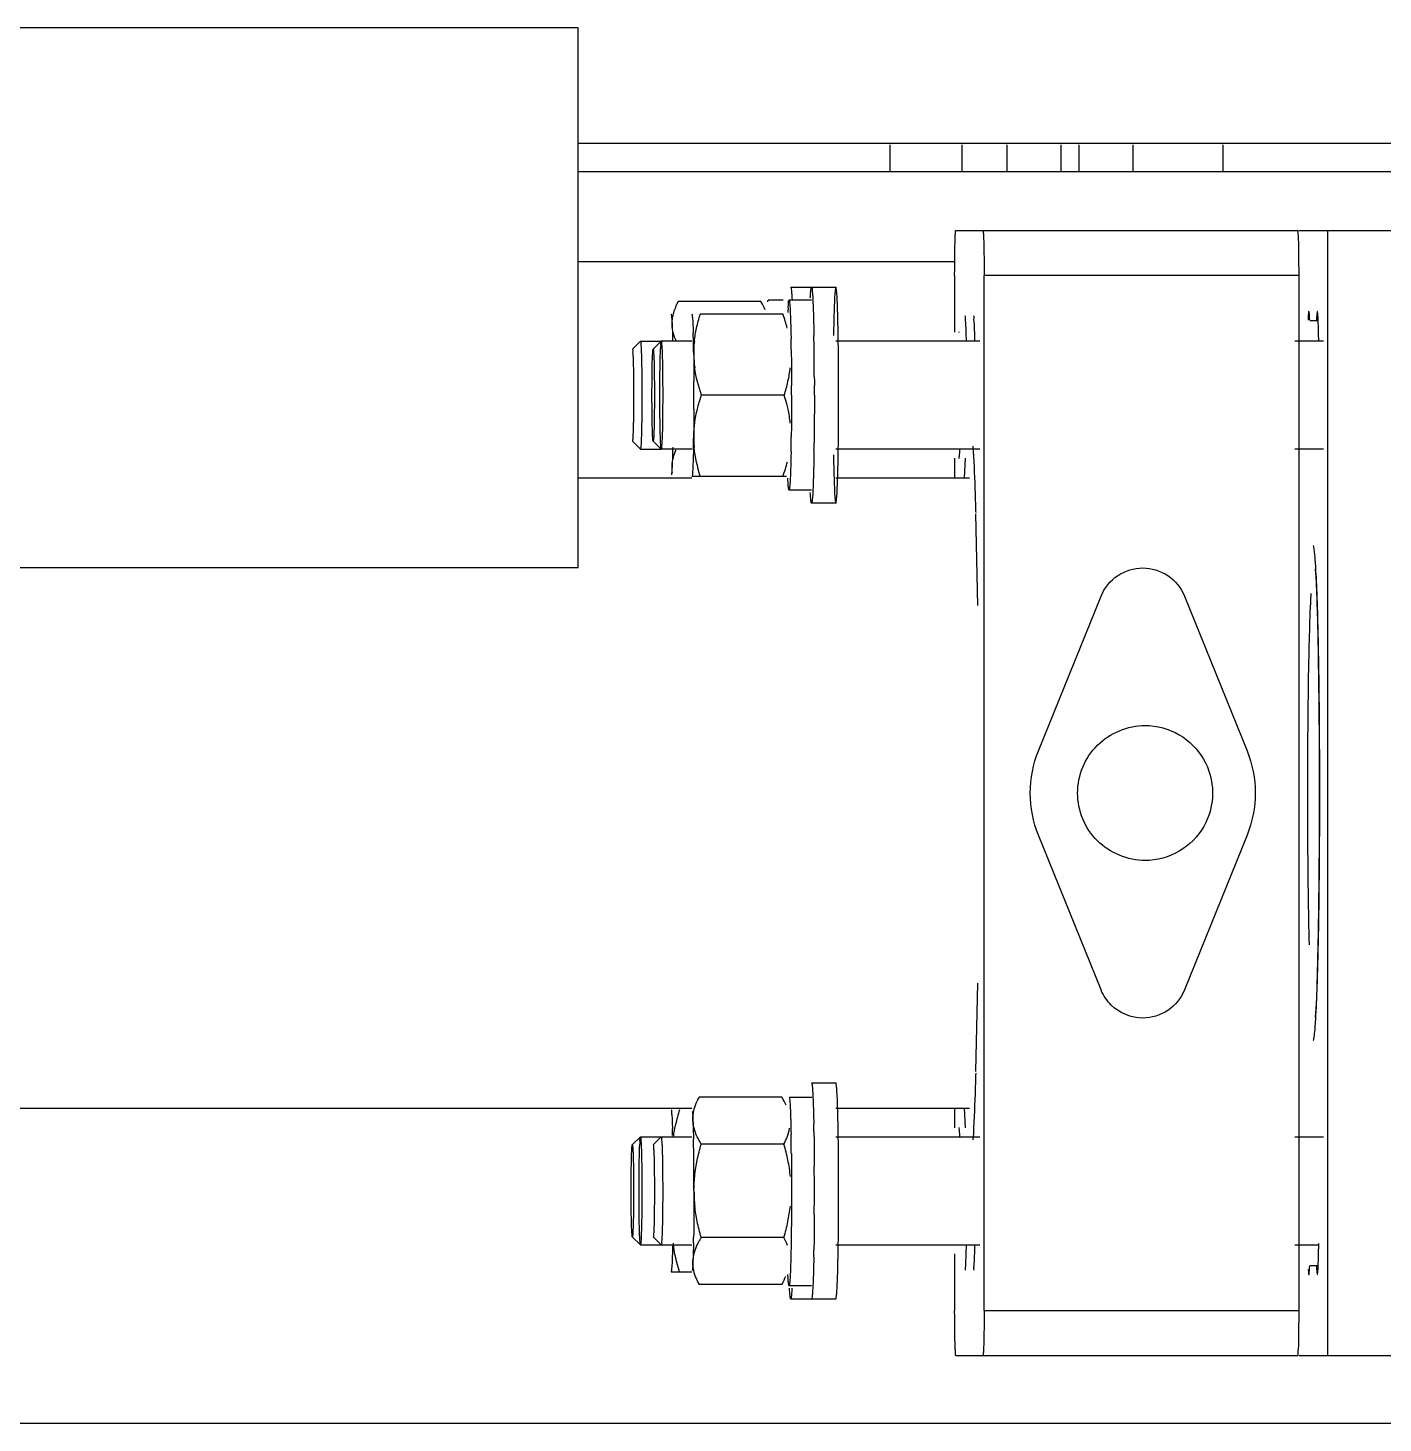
# Model space of a CAD drawing. Header units: millimetres. Extents: x 32496 to 166256, y 3504 to 23939.
# Drawn here: x 46571.9 to 46722.5, y 21551.9 to 21706.9 of the extents above; entities that cross this region are included whole.
import ezdxf

# ---------------------------------------------------------------- set-up
doc = ezdxf.new("R2010")
doc.units = ezdxf.units.MM
doc.layers.add('变压器模型_1__0', color=7, linetype='Continuous')

msp = doc.modelspace()

# ---------------------------------------------------------------- linework, layer by layer
at = {"layer": '变压器模型_1__0', "color": 6, "linetype": 'Continuous'}
for p, q in [((46633.039, 21706.888), (46536.886, 21706.888)), ((46633.039, 21646.888), (46633.039, 21706.888)), ((47012.64, 21694.05), (46633.039, 21694.05)), ((46667.64, 21693.888), (46667.64, 21690.888)), ((46675.64, 21693.888), (46675.64, 21690.888)), ((46680.64, 21693.888), (46680.64, 21690.888)), ((46686.64, 21693.888), (46686.64, 21690.888)), ((46688.64, 21693.888), (46688.64, 21690.888)), ((46694.64, 21693.888), (46694.64, 21690.888)), ((46704.64, 21693.888), (46704.64, 21690.888)), ((47012.64, 21690.888), (46633.039, 21690.888)), ((46674.984, 21684.388), (46712.982, 21684.388)), ((46713.113, 21684.388), (46726.307, 21684.388)), ((46716.31, 21559.388), (46716.31, 21684.388)), ((46674.853, 21680.888), (46633.039, 21680.888)), ((46674.853, 21679.388), (46674.853, 21673.082)), ((46678.125, 21564.388), (46678.125, 21679.388)), ((46713.113, 21564.388), (46713.113, 21679.388)), ((46656.639, 21678.082), (46661.651, 21678.082)), ((46644.147, 21676.475), (46643.987, 21676.209)), ((46653.336, 21676.475), (46644.147, 21676.475)), ((46653.496, 21676.209), (46653.336, 21676.475)), ((46655.786, 21676.632), (46654.139, 21676.632)), ((46658.952, 21676.632), (46656.453, 21676.632)), ((46655.786, 21675.082), (46646.596, 21675.082)), ((46714.296, 21674.388), (46715.145, 21674.388)), ((46639.045, 21671.182), (46639.944, 21672.082)), ((46639.944, 21672.082), (46642.254, 21672.082)), ((46641.355, 21671.181), (46642.254, 21672.08)), ((46642.254, 21672.08), (46642.258, 21672.082)), ((46645.657, 21672.082), (46642.258, 21672.082)), ((46677.646, 21672.082), (46661.651, 21672.082)), ((46715.831, 21672.082), (46712.634, 21672.082)), ((46655.922, 21666.082), (46646.732, 21666.082)), ((46639.045, 21660.982), (46639.944, 21660.082)), ((46639.944, 21660.082), (46642.254, 21660.082)), ((46641.355, 21660.984), (46642.254, 21660.084)), ((46642.258, 21660.082), (46642.254, 21660.084)), ((46645.657, 21660.082), (46642.258, 21660.082)), ((46677.646, 21660.082), (46661.651, 21660.082)), ((46715.831, 21660.082), (46712.634, 21660.082)), ((46674.853, 21659.082), (46674.853, 21656.888)), ((46676.01, 21659.082), (46675.91, 21656.888)), ((46633.039, 21656.888), (46645.657, 21656.888)), ((46645.657, 21657.082), (46656.181, 21657.082)), ((46661.651, 21656.888), (46676.489, 21656.888)), ((46658.952, 21655.532), (46656.453, 21655.532)), ((46661.651, 21654.082), (46658.952, 21654.082)), ((46677.444, 21642.706), (46677.223, 21652.888)), ((46633.039, 21646.888), (46537.765, 21646.888)), ((46684.166, 21626.576), (46691.116, 21643.763)), ((46700.383, 21643.763), (46707.334, 21626.576)), ((46691.116, 21600.013), (46684.166, 21617.201)), ((46707.334, 21617.201), (46700.383, 21600.013)), ((46677.223, 21590.938), (46677.439, 21600.775)), ((46658.952, 21589.694), (46661.651, 21589.694)), ((46519.7, 21586.888), (46645.646, 21586.888)), ((46646.46, 21588.086), (46646.3, 21587.821)), ((46655.65, 21588.086), (46646.46, 21588.086)), ((46655.81, 21587.821), (46655.65, 21588.086)), ((46656.501, 21588.084), (46659, 21588.084)), ((46661.651, 21586.888), (46676.489, 21586.888)), ((46674.853, 21586.888), (46674.853, 21584.694)), ((46675.911, 21586.888), (46676.01, 21584.694)), ((46659.215, 21584.296), (46659.222, 21583.82)), ((46639.041, 21582.792), (46639.94, 21583.692)), ((46639.94, 21583.692), (46639.944, 21583.694)), ((46639.944, 21583.694), (46645.646, 21583.694)), ((46641.358, 21582.794), (46642.258, 21583.694)), ((46655.885, 21582.89), (46646.696, 21582.89)), ((46661.651, 21583.694), (46677.646, 21583.694)), ((46712.634, 21583.694), (46715.831, 21583.694)), ((46639.041, 21572.596), (46639.94, 21571.696)), ((46639.944, 21571.694), (46639.94, 21571.696)), ((46639.944, 21571.694), (46645.646, 21571.694)), ((46641.358, 21572.594), (46642.258, 21571.694)), ((46655.885, 21572.498), (46646.696, 21572.498)), ((46659.222, 21571.572), (46659.215, 21571.097)), ((46661.651, 21571.694), (46677.646, 21571.694)), ((46712.634, 21571.694), (46715.299, 21571.694)), ((46674.853, 21570.694), (46674.853, 21564.388)), ((46643.343, 21568.694), (46645.646, 21568.694)), ((46714.296, 21569.388), (46715.145, 21569.388)), ((46646.3, 21567.567), (46646.46, 21567.302)), ((46655.65, 21567.302), (46646.46, 21567.302)), ((46655.65, 21567.302), (46655.81, 21567.567)), ((46658.952, 21567.144), (46656.453, 21567.144)), ((46656.639, 21565.694), (46661.651, 21565.694)), ((46674.984, 21559.388), (46712.982, 21559.388)), ((46713.113, 21559.388), (46726.307, 21559.388)), ((46263.64, 21551.888), (46786.057, 21551.888))]:
    msp.add_line(p, q, dxfattribs=at)
at = {"layer": '变压器模型_1__0', "color": 9, "linetype": 'Continuous'}
for p, q in [((46713.113, 21679.388), (46678.125, 21679.388)), ((46678.125, 21564.388), (46713.113, 21564.388))]:
    msp.add_line(p, q, dxfattribs=at)
at = {"layer": '变压器模型_1__0', "color": 6, "linetype": 'Continuous'}
for centre, radius, start, end in [((46649.483, 21673.491), 6.108, 156.92494, 160.00117), ((46690.497, 21673.716), 34.215, 176.53384, 177.38746), ((46627.101, 21671.855), 49.049, 1.61482, 2.49824), ((46534.409, 21669.53), 111.452, 1.39436, 1.77193), ((46484.735, 21668.314), 161.141, 1.04233, 1.39685), ((46418.641, 21667.769), 238.078, 0.8098, 1.09867), ((46381.502, 21667.894), 277.754, 0.88148, 0.99533), ((46351.553, 21667.435), 307.706, 0.73706, 0.88109), ((46353.455, 21667.423), 308.504, 0.73172, 0.88128), ((46574.805, 21670.322), 101.368, 1.04097, 1.64782), ((46661.024, 21670.448), 18.862, 176.37641, 177.47552), ((46442.058, 21667.51), 203.826, 0.8636, 1.05002), ((46657.562, 21670.758), 11.702, 177.91536, 180.85764), ((46657.911, 21670.776), 12.052, 180.92164, 187.92607), ((46658.044, 21670.738), 12.185, 173.66431, 177.90543), ((46315.767, 21666.974), 343.496, 0.61454, 0.73721), ((46248.223, 21666.287), 411.043, 0.23568, 0.60924), ((46308.567, 21666.082), 337.326, 359.73449, 0.26551), ((46637.995, 21660.362), 18.817, 14.6589, 17.69722), ((46264.372, 21666.08), 392.357, 0.0003, 0.15616), ((46211.223, 21666.081), 448.044, 0.00022, 0.13838), ((46640.566, 21661.044), 16.158, 12.50297, 14.62625), ((46441.949, 21664.656), 203.935, 358.95131, 359.13636), ((46657.558, 21661.407), 11.698, 179.14208, 182.03168), ((46408.021, 21664.581), 248.7, 358.90639, 359.27624), ((46482.314, 21663.9), 163.563, 358.63248, 358.95739), ((46657.984, 21661.423), 12.125, 182.03601, 185.52085), ((46350.756, 21664.741), 308.504, 359.11872, 359.26828), ((46350.857, 21664.779), 311.102, 359.11948, 359.29149), ((46638.509, 21642.489), 76.592, 2.7861, 3.68646), ((46643.577, 21642.343), 71.508, 3.03814, 3.58168), ((46636.8, 21601.378), 78.303, 356.38031, 357.19466), ((46643.016, 21601.465), 72.071, 356.4383, 356.96267), ((46222.71, 21603.873), 454.706, 358.21957, 358.34757), ((46631.715, 21586.872), 30.116, 3.01159, 3.75041), ((46659.838, 21581.608), 16.363, 164.82289, 167.51777), ((46662.531, 21580.876), 19.153, 162.31757, 164.81798), ((46532.096, 21581.142), 111.452, 1.39436, 1.77193), ((46397.102, 21579.008), 259.62, 0.62397, 1.09813), ((46416.822, 21580.138), 242.428, 0.98278, 1.18459), ((46405.047, 21579.863), 256.904, 0.88163, 1.16369), ((46658.71, 21582.059), 18.862, 176.37641, 177.47552), ((46475.576, 21579.745), 170.302, 1.04571, 1.25635), ((46409.552, 21578.595), 236.336, 0.52775, 1.03243), ((46322.149, 21577.739), 323.743, 359.99211, 0.53682), ((46212.547, 21577.694), 446.719, 359.66388, 0.34829), ((46215.246, 21577.694), 446.719, 359.65171, 0.33612), ((46661.878, 21577.706), 15.985, 180.04211, 186.12969), ((46475.576, 21575.643), 170.302, 358.74365, 358.95429), ((46654.309, 21567.751), 8.972, 148.05606, 150.71757), ((46407.018, 21575.49), 254.933, 358.81938, 359.11842), ((46574.679, 21573.457), 101.494, 358.35317, 358.96217), ((46414.861, 21575.286), 244.389, 358.83261, 359.01793)]:
    msp.add_arc(centre, radius, start, end, dxfattribs=at)
for points, knots in [([(46674.853, 21679.388), (46674.853, 21680.025), (46674.861, 21681.2), (46674.875, 21682.599), (46674.914, 21683.481), (46674.914, 21683.973), (46674.972, 21684.188), (46674.95, 21684.388), (46674.984, 21684.388)], [0, 0, 0, 0, 0.3817767, 0.7064512, 0.8306566, 0.922865, 0.9799221, 1, 1, 1, 1]), ([(46677.994, 21684.388), (46678.028, 21684.388), (46678.006, 21684.188), (46678.064, 21683.973), (46678.064, 21683.481), (46678.103, 21682.599), (46678.117, 21681.2), (46678.125, 21680.025), (46678.125, 21679.388)], [0, 0, 0, 0, 0.0200772, 0.077133, 0.1693405, 0.2935448, 0.6182212, 1, 1, 1, 1]), ([(46713.014, 21684.231), (46713.01, 21684.27), (46712.999, 21684.308), (46712.996, 21684.388), (46712.982, 21684.388)], [0, 0, 0, 0, 0.7340394, 1, 1, 1, 1]), ([(46713.113, 21679.388), (46713.113, 21680.411), (46713.087, 21682.024), (46713.075, 21683.642), (46713.014, 21684.231)], [0, 0, 0, 0, 0.6332054, 1, 1, 1, 1]), ([(46656.639, 21678.082), (46656.671, 21678.082), (46656.679, 21677.904), (46656.728, 21677.695), (46656.753, 21677.232), (46656.775, 21676.898), (46656.785, 21676.698)], [0, 0, 0, 0, 0.0692149, 0.2598538, 0.5711663, 1, 1, 1, 1]), ([(46658.816, 21676.894), (46658.821, 21676.984), (46658.838, 21677.277), (46658.858, 21677.569), (46658.881, 21677.771)], [0, 0, 0, 0, 0.3076981, 1, 1, 1, 1]), ([(46658.881, 21677.771), (46658.886, 21677.816), (46658.91, 21677.901), (46658.891, 21678.08), (46658.952, 21678.081)], [0, 0, 0, 0, 0.4282969, 1, 1, 1, 1]), ([(46658.952, 21678.081), (46659.009, 21678.081), (46658.991, 21677.742), (46659.085, 21677.368), (46659.1, 21676.511), (46659.133, 21675.901), (46659.146, 21675.539)], [0, 0, 0, 0, 0.0671247, 0.259821, 0.5738402, 1, 1, 1, 1]), ([(46661.651, 21678.081), (46661.594, 21678.081), (46661.612, 21677.742), (46661.518, 21677.368), (46661.504, 21676.511), (46661.47, 21675.901), (46661.458, 21675.539)], [0, 0, 0, 0, 0.0671247, 0.259821, 0.5738402, 1, 1, 1, 1]), ([(46661.722, 21677.771), (46661.717, 21677.816), (46661.694, 21677.901), (46661.712, 21678.08), (46661.651, 21678.081)], [0, 0, 0, 0, 0.4282969, 1, 1, 1, 1]), ([(46661.847, 21675.484), (46661.838, 21675.739), (46661.808, 21676.501), (46661.779, 21677.265), (46661.722, 21677.771)], [0, 0, 0, 0, 0.3338855, 1, 1, 1, 1]), ([(46654.088, 21676.446), (46654.092, 21676.474), (46654.099, 21676.522), (46654.109, 21676.569), (46654.115, 21676.588)], [0, 0, 0, 0, 0.5822749, 1, 1, 1, 1]), ([(46654.115, 21676.588), (46654.118, 21676.6), (46654.122, 21676.615), (46654.134, 21676.632), (46654.139, 21676.632)], [0, 0, 0, 0, 0.6796685, 1, 1, 1, 1]), ([(46656.345, 21675.785), (46656.358, 21675.995), (46656.432, 21676.194), (46656.378, 21676.622), (46656.453, 21676.631)], [0, 0, 0, 0, 0.7379952, 1, 1, 1, 1]), ([(46656.453, 21676.631), (46656.491, 21676.635), (46656.491, 21676.403), (46656.55, 21676.158), (46656.57, 21675.576), (46656.594, 21675.165), (46656.604, 21674.919)], [0, 0, 0, 0, 0.0664375, 0.2581874, 0.5714143, 1, 1, 1, 1]), ([(46659.146, 21675.539), (46659.153, 21675.331), (46659.181, 21674.391), (46659.201, 21673.451), (46659.214, 21672.719)], [0, 0, 0, 0, 0.2211772, 1, 1, 1, 1]), ([(46661.458, 21675.539), (46661.451, 21675.331), (46661.422, 21674.391), (46661.402, 21673.451), (46661.39, 21672.719)], [0, 0, 0, 0, 0.2211772, 1, 1, 1, 1]), ([(46661.922, 21672.168), (46661.917, 21672.477), (46661.898, 21673.582), (46661.873, 21674.688), (46661.847, 21675.484)], [0, 0, 0, 0, 0.2791934, 1, 1, 1, 1]), ([(46714.203, 21675.388), (46714.18, 21675.387), (46714.179, 21675.261), (46714.12, 21674.998), (46714.12, 21674.655), (46714.11, 21674.414)], [0, 0, 0, 0, 0.0691455, 0.2607209, 1, 1, 1, 1]), ([(46714.221, 21675.351), (46714.219, 21675.36), (46714.216, 21675.372), (46714.207, 21675.388), (46714.203, 21675.388)], [0, 0, 0, 0, 0.6896663, 1, 1, 1, 1]), ([(46714.295, 21674.444), (46714.29, 21674.556), (46714.27, 21674.858), (46714.268, 21675.165), (46714.221, 21675.351)], [0, 0, 0, 0, 0.369758, 1, 1, 1, 1]), ([(46715.145, 21675.388), (46715.123, 21675.387), (46715.121, 21675.261), (46715.062, 21674.998), (46715.063, 21674.655), (46715.052, 21674.414)], [0, 0, 0, 0, 0.0691455, 0.2607209, 1, 1, 1, 1]), ([(46715.164, 21675.351), (46715.161, 21675.36), (46715.158, 21675.372), (46715.15, 21675.388), (46715.145, 21675.388)], [0, 0, 0, 0, 0.6896663, 1, 1, 1, 1]), ([(46715.237, 21674.444), (46715.232, 21674.556), (46715.212, 21674.858), (46715.211, 21675.165), (46715.164, 21675.351)], [0, 0, 0, 0, 0.369758, 1, 1, 1, 1]), ([(46643.333, 21675.073), (46643.338, 21675.084), (46643.413, 21674.997), (46643.384, 21674.948), (46643.391, 21674.894)], [0, 0, 0, 0, 0.1786354, 1, 1, 1, 1]), ([(46643.391, 21674.894), (46643.398, 21674.836), (46643.432, 21674.498), (46643.448, 21674.158), (46643.461, 21673.877)], [0, 0, 0, 0, 0.1720448, 1, 1, 1, 1]), ([(46643.461, 21673.877), (46643.467, 21673.752), (46643.491, 21673.166), (46643.507, 21672.579), (46643.518, 21672.117)], [0, 0, 0, 0, 0.2124813, 1, 1, 1, 1]), ([(46645.657, 21675.082), (46645.705, 21675.082), (46645.684, 21674.8), (46645.764, 21674.49), (46645.772, 21673.781), (46645.799, 21673.277), (46645.808, 21672.976)], [0, 0, 0, 0, 0.0676875, 0.2603656, 0.5741894, 1, 1, 1, 1]), ([(46656.604, 21674.919), (46656.611, 21674.736), (46656.642, 21673.874), (46656.663, 21673.012), (46656.676, 21672.334)], [0, 0, 0, 0, 0.2133, 1, 1, 1, 1]), ([(46676.104, 21673.993), (46676.094, 21674.215), (46676.009, 21674.409), (46676.096, 21674.888), (46676.018, 21674.888)], [0, 0, 0, 0, 0.7407257, 1, 1, 1, 1]), ([(46677.046, 21673.993), (46677.036, 21674.215), (46676.951, 21674.409), (46677.038, 21674.888), (46676.96, 21674.888)], [0, 0, 0, 0, 0.7407257, 1, 1, 1, 1]), ([(46677.099, 21672.164), (46677.095, 21672.342), (46677.083, 21672.951), (46677.066, 21673.561), (46677.046, 21673.993)], [0, 0, 0, 0, 0.2913786, 1, 1, 1, 1]), ([(46715.3, 21672.113), (46715.297, 21672.343), (46715.282, 21673.12), (46715.262, 21673.897), (46715.237, 21674.444)], [0, 0, 0, 0, 0.2956467, 1, 1, 1, 1]), ([(46675.354, 21673.031), (46675.351, 21673.044), (46675.348, 21673.06), (46675.338, 21673.082), (46675.332, 21673.082)], [0, 0, 0, 0, 0.7026748, 1, 1, 1, 1]), ([(46639.045, 21671.182), (46639.105, 21671.182), (46639.038, 21670.811), (46639.104, 21670.66), (46639.112, 21670.488)], [0, 0, 0, 0, 0.2592701, 1, 1, 1, 1]), ([(46639.944, 21672.082), (46640.014, 21672.082), (46639.938, 21671.652), (46640.014, 21671.478), (46640.023, 21671.278)], [0, 0, 0, 0, 0.2590944, 1, 1, 1, 1]), ([(46640.023, 21671.278), (46640.029, 21671.133), (46640.057, 21670.401), (46640.071, 21669.669), (46640.08, 21669.082)], [0, 0, 0, 0, 0.1988228, 1, 1, 1, 1]), ([(46641.291, 21670.494), (46641.294, 21670.561), (46641.305, 21670.762), (46641.315, 21670.963), (46641.334, 21671.095)], [0, 0, 0, 0, 0.3348261, 1, 1, 1, 1]), ([(46641.334, 21671.095), (46641.337, 21671.115), (46641.342, 21671.142), (46641.348, 21671.173), (46641.355, 21671.18)], [0, 0, 0, 0, 0.6717239, 1, 1, 1, 1]), ([(46641.355, 21671.18), (46641.39, 21671.218), (46641.387, 21670.767), (46641.416, 21670.686), (46641.424, 21670.514)], [0, 0, 0, 0, 0.2325573, 1, 1, 1, 1]), ([(46642.101, 21666.082), (46642.101, 21666.598), (46642.109, 21668.33), (46642.124, 21670.063), (46642.179, 21671.278)], [0, 0, 0, 0, 0.2977067, 1, 1, 1, 1]), ([(46642.199, 21671.64), (46642.203, 21671.7), (46642.226, 21671.84), (46642.192, 21672.017), (46642.254, 21672.08)], [0, 0, 0, 0, 0.4063585, 1, 1, 1, 1]), ([(46642.258, 21672.082), (46642.328, 21672.082), (46642.252, 21671.652), (46642.327, 21671.478), (46642.337, 21671.278)], [0, 0, 0, 0, 0.2594719, 1, 1, 1, 1]), ([(46642.337, 21671.278), (46642.343, 21671.133), (46642.371, 21670.401), (46642.385, 21669.669), (46642.394, 21669.082)], [0, 0, 0, 0, 0.1984799, 1, 1, 1, 1]), ([(46645.861, 21670.582), (46645.864, 21670.351), (46645.878, 21669.372), (46645.885, 21668.393), (46645.889, 21667.646)], [0, 0, 0, 0, 0.2364462, 1, 1, 1, 1]), ([(46656.696, 21671.134), (46656.7, 21670.818), (46656.717, 21669.49), (46656.725, 21668.162), (46656.728, 21667.15)], [0, 0, 0, 0, 0.2376063, 1, 1, 1, 1]), ([(46661.965, 21666.082), (46661.965, 21666.535), (46661.963, 21668.295), (46661.95, 21670.055), (46661.933, 21671.363)], [0, 0, 0, 0, 0.2569259, 1, 1, 1, 1]), ([(46639.112, 21670.488), (46639.117, 21670.365), (46639.141, 21669.749), (46639.153, 21669.133), (46639.16, 21668.64)], [0, 0, 0, 0, 0.1995727, 1, 1, 1, 1]), ([(46640.08, 21669.082), (46640.084, 21668.848), (46640.096, 21667.848), (46640.101, 21666.848), (46640.101, 21666.082)], [0, 0, 0, 0, 0.234674, 1, 1, 1, 1]), ([(46641.225, 21666.082), (46641.225, 21666.52), (46641.232, 21667.991), (46641.245, 21669.462), (46641.291, 21670.494)], [0, 0, 0, 0, 0.2975644, 1, 1, 1, 1]), ([(46641.424, 21670.514), (46641.43, 21670.392), (46641.454, 21669.776), (46641.466, 21669.159), (46641.473, 21668.665)], [0, 0, 0, 0, 0.1979277, 1, 1, 1, 1]), ([(46642.394, 21669.082), (46642.398, 21668.847), (46642.41, 21667.847), (46642.415, 21666.847), (46642.415, 21666.082)], [0, 0, 0, 0, 0.2356416, 1, 1, 1, 1]), ([(46639.16, 21668.64), (46639.163, 21668.442), (46639.174, 21667.596), (46639.178, 21666.749), (46639.178, 21666.102)], [0, 0, 0, 0, 0.2345907, 1, 1, 1, 1]), ([(46641.473, 21668.665), (46641.477, 21668.462), (46641.488, 21667.602), (46641.492, 21666.741), (46641.492, 21666.082)], [0, 0, 0, 0, 0.235202, 1, 1, 1, 1]), ([(46639.178, 21666.102), (46639.178, 21665.453), (46639.174, 21664.606), (46639.164, 21663.758), (46639.161, 21663.559)], [0, 0, 0, 0, 0.7649936, 1, 1, 1, 1]), ([(46640.101, 21666.082), (46640.101, 21665.821), (46640.1, 21664.821), (46640.091, 21663.821), (46640.08, 21663.082)], [0, 0, 0, 0, 0.2609487, 1, 1, 1, 1]), ([(46641.243, 21663.5), (46641.24, 21663.702), (46641.229, 21664.563), (46641.225, 21665.424), (46641.225, 21666.082)], [0, 0, 0, 0, 0.235202, 1, 1, 1, 1]), ([(46641.492, 21666.082), (46641.492, 21665.645), (46641.485, 21664.174), (46641.472, 21662.703), (46641.425, 21661.67)], [0, 0, 0, 0, 0.2975644, 1, 1, 1, 1]), ([(46642.122, 21663.082), (46642.118, 21663.318), (46642.106, 21664.318), (46642.101, 21665.318), (46642.101, 21666.082)], [0, 0, 0, 0, 0.2356416, 1, 1, 1, 1]), ([(46642.415, 21666.082), (46642.415, 21665.567), (46642.407, 21663.834), (46642.392, 21662.102), (46642.337, 21660.886)], [0, 0, 0, 0, 0.2977067, 1, 1, 1, 1]), ([(46656.729, 21666.082), (46656.729, 21665.685), (46656.727, 21664.137), (46656.716, 21662.59), (46656.701, 21661.44)], [0, 0, 0, 0, 0.2569259, 1, 1, 1, 1]), ([(46659.266, 21666.082), (46659.266, 21665.63), (46659.264, 21663.87), (46659.251, 21662.109), (46659.234, 21660.802)], [0, 0, 0, 0, 0.2569259, 1, 1, 1, 1]), ([(46661.942, 21661.491), (46661.946, 21661.862), (46661.96, 21663.392), (46661.965, 21664.923), (46661.965, 21666.082)], [0, 0, 0, 0, 0.2423727, 1, 1, 1, 1]), ([(46645.889, 21664.519), (46645.888, 21664.263), (46645.882, 21663.284), (46645.872, 21662.305), (46645.861, 21661.582)], [0, 0, 0, 0, 0.2612862, 1, 1, 1, 1]), ([(46639.161, 21663.559), (46639.158, 21663.374), (46639.147, 21662.749), (46639.132, 21662.124), (46639.112, 21661.685)], [0, 0, 0, 0, 0.2960309, 1, 1, 1, 1]), ([(46640.08, 21663.082), (46640.077, 21662.865), (46640.064, 21662.133), (46640.046, 21661.401), (46640.023, 21660.886)], [0, 0, 0, 0, 0.296814, 1, 1, 1, 1]), ([(46641.292, 21661.651), (46641.287, 21661.773), (46641.263, 21662.389), (46641.251, 21663.005), (46641.243, 21663.5)], [0, 0, 0, 0, 0.1979277, 1, 1, 1, 1]), ([(46642.179, 21660.886), (46642.173, 21661.031), (46642.145, 21661.763), (46642.131, 21662.495), (46642.122, 21663.082)], [0, 0, 0, 0, 0.1984799, 1, 1, 1, 1]), ([(46641.355, 21660.985), (46641.311, 21661.031), (46641.341, 21661.287), (46641.3, 21661.491), (46641.292, 21661.651)], [0, 0, 0, 0, 0.284014, 1, 1, 1, 1]), ([(46641.401, 21661.252), (46641.396, 21661.181), (46641.393, 21661.144), (46641.368, 21660.97), (46641.355, 21660.985)], [0, 0, 0, 0, 0.7797367, 1, 1, 1, 1]), ([(46639.067, 21661.054), (46639.064, 21661.036), (46639.059, 21661.017), (46639.052, 21660.982), (46639.045, 21660.982)], [0, 0, 0, 0, 0.7213255, 1, 1, 1, 1]), ([(46639.085, 21661.229), (46639.083, 21661.196), (46639.077, 21661.137), (46639.07, 21661.079), (46639.067, 21661.054)], [0, 0, 0, 0, 0.5722633, 1, 1, 1, 1]), ([(46639.967, 21660.147), (46639.964, 21660.13), (46639.96, 21660.112), (46639.951, 21660.082), (46639.944, 21660.082)], [0, 0, 0, 0, 0.7146077, 1, 1, 1, 1]), ([(46640.023, 21660.886), (46640.019, 21660.8), (46640.005, 21660.553), (46639.995, 21660.305), (46639.967, 21660.147)], [0, 0, 0, 0, 0.3500971, 1, 1, 1, 1]), ([(46642.254, 21660.084), (46642.201, 21660.139), (46642.239, 21660.449), (46642.188, 21660.694), (46642.179, 21660.886)], [0, 0, 0, 0, 0.2827896, 1, 1, 1, 1]), ([(46642.337, 21660.886), (46642.327, 21660.687), (46642.252, 21660.512), (46642.328, 21660.082), (46642.258, 21660.082)], [0, 0, 0, 0, 0.7405281, 1, 1, 1, 1]), ([(46643.524, 21660.297), (46643.519, 21660.104), (46643.503, 21659.434), (46643.482, 21658.764), (46643.461, 21658.288)], [0, 0, 0, 0, 0.2882283, 1, 1, 1, 1]), ([(46645.83, 21659.996), (46645.824, 21659.746), (46645.802, 21658.956), (46645.776, 21658.165), (46645.737, 21657.625)], [0, 0, 0, 0, 0.3160727, 1, 1, 1, 1]), ([(46656.676, 21659.834), (46656.672, 21659.65), (46656.658, 21658.978), (46656.641, 21658.305), (46656.625, 21657.817)], [0, 0, 0, 0, 0.2735853, 1, 1, 1, 1]), ([(46661.845, 21656.626), (46661.853, 21656.871), (46661.887, 21657.995), (46661.909, 21659.119), (46661.922, 21659.998)], [0, 0, 0, 0, 0.217861, 1, 1, 1, 1]), ([(46675.332, 21659.082), (46675.355, 21659.082), (46675.356, 21659.211), (46675.416, 21659.476), (46675.415, 21659.823), (46675.426, 21660.068)], [0, 0, 0, 0, 0.0688511, 0.2603306, 1, 1, 1, 1]), ([(46677.201, 21653.885), (46677.182, 21654.523), (46677.109, 21656.699), (46677.02, 21658.875), (46676.927, 21660.41)], [0, 0, 0, 0, 0.2935288, 1, 1, 1, 1]), ([(46643.461, 21658.288), (46643.455, 21658.168), (46643.436, 21657.811), (46643.419, 21657.453), (46643.384, 21657.219)], [0, 0, 0, 0, 0.3373146, 1, 1, 1, 1]), ([(46659.214, 21659.446), (46659.21, 21659.191), (46659.192, 21658.269), (46659.169, 21657.347), (46659.147, 21656.68)], [0, 0, 0, 0, 0.2764103, 1, 1, 1, 1]), ([(46661.39, 21659.446), (46661.394, 21659.191), (46661.411, 21658.269), (46661.434, 21657.347), (46661.456, 21656.68)], [0, 0, 0, 0, 0.2764103, 1, 1, 1, 1]), ([(46645.677, 21657.117), (46645.675, 21657.108), (46645.671, 21657.096), (46645.661, 21657.082), (46645.657, 21657.082)], [0, 0, 0, 0, 0.6748996, 1, 1, 1, 1]), ([(46645.737, 21657.625), (46645.733, 21657.564), (46645.718, 21657.395), (46645.708, 21657.222), (46645.677, 21657.117)], [0, 0, 0, 0, 0.3583899, 1, 1, 1, 1]), ([(46656.453, 21655.534), (46656.422, 21655.534), (46656.416, 21655.707), (46656.369, 21655.909), (46656.348, 21656.361), (46656.327, 21656.686), (46656.318, 21656.88)], [0, 0, 0, 0, 0.0678867, 0.2580722, 0.5708761, 1, 1, 1, 1]), ([(46656.625, 21657.817), (46656.617, 21657.593), (46656.591, 21656.922), (46656.566, 21656.251), (46656.516, 21655.806)], [0, 0, 0, 0, 0.3338855, 1, 1, 1, 1]), ([(46659.147, 21656.68), (46659.139, 21656.426), (46659.109, 21655.663), (46659.08, 21654.899), (46659.023, 21654.394)], [0, 0, 0, 0, 0.3338855, 1, 1, 1, 1]), ([(46661.456, 21656.68), (46661.465, 21656.426), (46661.495, 21655.663), (46661.523, 21654.899), (46661.58, 21654.394)], [0, 0, 0, 0, 0.3338855, 1, 1, 1, 1]), ([(46661.651, 21654.084), (46661.708, 21654.084), (46661.69, 21654.422), (46661.784, 21654.797), (46661.799, 21655.654), (46661.833, 21656.263), (46661.845, 21656.626)], [0, 0, 0, 0, 0.0671247, 0.259821, 0.5738402, 1, 1, 1, 1]), ([(46656.516, 21655.806), (46656.508, 21655.738), (46656.489, 21655.671), (46656.478, 21655.534), (46656.453, 21655.534)], [0, 0, 0, 0, 0.7334639, 1, 1, 1, 1]), ([(46658.952, 21654.084), (46658.925, 21654.084), (46658.911, 21654.233), (46658.842, 21654.558), (46658.832, 21654.974), (46658.816, 21655.27)], [0, 0, 0, 0, 0.0688143, 0.2580901, 1, 1, 1, 1]), ([(46659.023, 21654.394), (46659.018, 21654.349), (46658.995, 21654.264), (46659.013, 21654.084), (46658.952, 21654.084)], [0, 0, 0, 0, 0.4282969, 1, 1, 1, 1]), ([(46661.58, 21654.394), (46661.585, 21654.349), (46661.609, 21654.264), (46661.59, 21654.084), (46661.651, 21654.084)], [0, 0, 0, 0, 0.4282969, 1, 1, 1, 1]), ([(46714.74, 21649.271), (46714.732, 21649.301), (46714.721, 21649.341), (46714.689, 21649.388), (46714.674, 21649.387)], [0, 0, 0, 0, 0.6796548, 1, 1, 1, 1]), ([(46714.942, 21647.414), (46714.927, 21647.638), (46714.875, 21648.257), (46714.848, 21648.887), (46714.74, 21649.271)], [0, 0, 0, 0, 0.3604666, 1, 1, 1, 1]), ([(46691.116, 21643.763), (46691.481, 21644.666), (46692.782, 21646.291), (46694.776, 21646.888), (46695.75, 21646.888)], [0, 0, 0, 0, 0.4999005, 1, 1, 1, 1]), ([(46695.75, 21646.888), (46696.724, 21646.888), (46698.717, 21646.291), (46700.018, 21644.667), (46700.383, 21643.763)], [0, 0, 0, 0, 0.4998117, 1, 1, 1, 1]), ([(46714.985, 21646.133), (46715.004, 21645.779), (46715.085, 21644.061), (46715.138, 21642.341), (46715.174, 21640.976)], [0, 0, 0, 0, 0.206089, 1, 1, 1, 1]), ([(46715.183, 21641.337), (46715.171, 21641.804), (46715.125, 21643.429), (46715.067, 21645.055), (46715.01, 21646.212)], [0, 0, 0, 0, 0.2872349, 1, 1, 1, 1]), ([(46714.432, 21644.041), (46714.411, 21643.706), (46714.319, 21641.978), (46714.266, 21640.249), (46714.23, 21638.855)], [0, 0, 0, 0, 0.1942716, 1, 1, 1, 1]), ([(46715.394, 21621.888), (46715.394, 21623.673), (46715.376, 21630.157), (46715.306, 21636.64), (46715.183, 21641.337)], [0, 0, 0, 0, 0.2753359, 1, 1, 1, 1]), ([(46715.174, 21640.976), (46715.191, 21640.328), (46715.259, 21637.439), (46715.301, 21634.55), (46715.326, 21632.308)], [0, 0, 0, 0, 0.2243754, 1, 1, 1, 1]), ([(46714.23, 21638.855), (46714.215, 21638.279), (46714.154, 21635.711), (46714.116, 21633.143), (46714.094, 21631.151)], [0, 0, 0, 0, 0.2243754, 1, 1, 1, 1]), ([(46715.326, 21632.308), (46715.344, 21630.624), (46715.398, 21623.745), (46715.384, 21616.865), (46715.328, 21611.671)], [0, 0, 0, 0, 0.2448345, 1, 1, 1, 1]), ([(46714.094, 21631.151), (46714.078, 21629.654), (46714.03, 21623.539), (46714.043, 21617.423), (46714.093, 21612.806)], [0, 0, 0, 0, 0.2448345, 1, 1, 1, 1]), ([(46696.012, 21614.388), (46694.098, 21614.388), (46690.113, 21616.013), (46687.716, 21621.888), (46690.113, 21627.763), (46694.098, 21629.388), (46696.012, 21629.388)], [0, 0, 0, 0, 0.2500334, 0.4999744, 0.7499281, 1, 1, 1, 1]), ([(46702.498, 21625.65), (46703.143, 21624.534), (46703.864, 21621.919), (46703.163, 21619.298), (46702.527, 21618.177)], [0, 0, 0, 0, 0.5000014, 1, 1, 1, 1]), ([(46715.18, 21602.321), (46715.217, 21603.714), (46715.353, 21610.235), (46715.394, 21616.759), (46715.394, 21621.888)], [0, 0, 0, 0, 0.2136149, 1, 1, 1, 1]), ([(46714.093, 21612.806), (46714.1, 21612.098), (46714.132, 21609.504), (46714.178, 21606.91), (46714.227, 21605.025)], [0, 0, 0, 0, 0.272969, 1, 1, 1, 1]), ([(46715.328, 21611.671), (46715.32, 21610.874), (46715.284, 21607.956), (46715.232, 21605.038), (46715.177, 21602.917)], [0, 0, 0, 0, 0.272969, 1, 1, 1, 1]), ([(46715.177, 21602.917), (46715.164, 21602.403), (46715.114, 21600.645), (46715.052, 21598.888), (46714.985, 21597.647)], [0, 0, 0, 0, 0.2927115, 1, 1, 1, 1]), ([(46715.009, 21597.545), (46715.026, 21597.882), (46715.097, 21599.473), (46715.147, 21601.066), (46715.18, 21602.321)], [0, 0, 0, 0, 0.2117214, 1, 1, 1, 1]), ([(46700.383, 21600.013), (46700.018, 21599.11), (46698.718, 21597.486), (46696.724, 21596.888), (46695.75, 21596.888)], [0, 0, 0, 0, 0.5000438, 1, 1, 1, 1]), ([(46714.742, 21594.511), (46714.766, 21594.598), (46714.873, 21595.235), (46714.911, 21595.88), (46714.946, 21596.434)], [0, 0, 0, 0, 0.1392198, 1, 1, 1, 1]), ([(46714.674, 21594.389), (46714.689, 21594.389), (46714.722, 21594.438), (46714.733, 21594.48), (46714.742, 21594.511)], [0, 0, 0, 0, 0.3189407, 1, 1, 1, 1]), ([(46658.952, 21589.694), (46658.981, 21589.694), (46658.993, 21589.538), (46659.036, 21589.351), (46659.06, 21588.942), (46659.081, 21588.646), (46659.091, 21588.469)], [0, 0, 0, 0, 0.0697019, 0.2601735, 0.571225, 1, 1, 1, 1]), ([(46659.091, 21588.469), (46659.102, 21588.252), (46659.152, 21587.146), (46659.18, 21586.039), (46659.198, 21585.15)], [0, 0, 0, 0, 0.1968064, 1, 1, 1, 1]), ([(46661.75, 21589.09), (46661.737, 21589.241), (46661.689, 21589.378), (46661.705, 21589.694), (46661.651, 21589.694)], [0, 0, 0, 0, 0.7384455, 1, 1, 1, 1]), ([(46661.767, 21588.842), (46661.765, 21588.885), (46661.759, 21588.968), (46661.753, 21589.05), (46661.75, 21589.09)], [0, 0, 0, 0, 0.5206808, 1, 1, 1, 1]), ([(46661.899, 21585.081), (46661.892, 21585.418), (46661.866, 21586.543), (46661.832, 21587.668), (46661.79, 21588.455)], [0, 0, 0, 0, 0.3000059, 1, 1, 1, 1]), ([(46676.927, 21583.364), (46676.953, 21583.801), (46677.068, 21585.927), (46677.144, 21588.055), (46677.197, 21589.746)], [0, 0, 0, 0, 0.2057106, 1, 1, 1, 1]), ([(46656.501, 21588.084), (46656.516, 21587.981), (46656.582, 21587.268), (46656.605, 21586.551), (46656.625, 21585.939)], [0, 0, 0, 0, 0.1443194, 1, 1, 1, 1]), ([(46643.343, 21586.694), (46643.391, 21586.694), (46643.37, 21586.412), (46643.45, 21586.102), (46643.458, 21585.392), (46643.485, 21584.888), (46643.495, 21584.588)], [0, 0, 0, 0, 0.0676875, 0.2603656, 0.5741894, 1, 1, 1, 1]), ([(46645.698, 21586.557), (46645.706, 21586.5), (46645.744, 21586.145), (46645.761, 21585.788), (46645.775, 21585.488)], [0, 0, 0, 0, 0.160483, 1, 1, 1, 1]), ([(46645.775, 21585.488), (46645.781, 21585.348), (46645.808, 21584.679), (46645.826, 21584.009), (46645.837, 21583.479)], [0, 0, 0, 0, 0.2095411, 1, 1, 1, 1]), ([(46656.625, 21585.939), (46656.63, 21585.791), (46656.65, 21585.14), (46656.665, 21584.488), (46656.675, 21583.984)], [0, 0, 0, 0, 0.2261535, 1, 1, 1, 1]), ([(46659.222, 21583.82), (46659.227, 21583.55), (46659.243, 21582.413), (46659.253, 21581.276), (46659.258, 21580.41)], [0, 0, 0, 0, 0.2377387, 1, 1, 1, 1]), ([(46661.958, 21580.315), (46661.956, 21580.619), (46661.948, 21581.786), (46661.935, 21582.954), (46661.921, 21583.816)], [0, 0, 0, 0, 0.2609234, 1, 1, 1, 1]), ([(46675.354, 21584.643), (46675.351, 21584.656), (46675.348, 21584.671), (46675.338, 21584.694), (46675.332, 21584.694)], [0, 0, 0, 0, 0.7026748, 1, 1, 1, 1]), ([(46675.426, 21583.705), (46675.421, 21583.819), (46675.402, 21584.131), (46675.396, 21584.447), (46675.354, 21584.643)], [0, 0, 0, 0, 0.3625345, 1, 1, 1, 1]), ([(46638.978, 21582.106), (46638.981, 21582.173), (46638.991, 21582.373), (46639.002, 21582.574), (46639.02, 21582.707)], [0, 0, 0, 0, 0.3348261, 1, 1, 1, 1]), ([(46639.02, 21582.707), (46639.023, 21582.726), (46639.028, 21582.754), (46639.034, 21582.785), (46639.041, 21582.792)], [0, 0, 0, 0, 0.6717239, 1, 1, 1, 1]), ([(46639.041, 21582.792), (46639.077, 21582.829), (46639.073, 21582.379), (46639.103, 21582.297), (46639.111, 21582.126)], [0, 0, 0, 0, 0.2325573, 1, 1, 1, 1]), ([(46639.787, 21577.694), (46639.787, 21578.21), (46639.795, 21579.942), (46639.811, 21581.675), (46639.866, 21582.89)], [0, 0, 0, 0, 0.2977067, 1, 1, 1, 1]), ([(46639.885, 21583.251), (46639.889, 21583.312), (46639.912, 21583.452), (46639.879, 21583.629), (46639.94, 21583.692)], [0, 0, 0, 0, 0.4063585, 1, 1, 1, 1]), ([(46639.944, 21583.694), (46640.014, 21583.694), (46639.938, 21583.264), (46640.014, 21583.09), (46640.023, 21582.89)], [0, 0, 0, 0, 0.2594719, 1, 1, 1, 1]), ([(46640.023, 21582.89), (46640.029, 21582.745), (46640.057, 21582.013), (46640.071, 21581.281), (46640.08, 21580.694)], [0, 0, 0, 0, 0.1984799, 1, 1, 1, 1]), ([(46641.358, 21582.794), (46641.419, 21582.794), (46641.352, 21582.422), (46641.418, 21582.272), (46641.426, 21582.099)], [0, 0, 0, 0, 0.2592701, 1, 1, 1, 1]), ([(46642.258, 21583.694), (46642.328, 21583.694), (46642.251, 21583.264), (46642.327, 21583.09), (46642.337, 21582.89)], [0, 0, 0, 0, 0.2590944, 1, 1, 1, 1]), ([(46642.337, 21582.89), (46642.343, 21582.745), (46642.371, 21582.013), (46642.385, 21581.281), (46642.394, 21580.694)], [0, 0, 0, 0, 0.1988228, 1, 1, 1, 1]), ([(46638.911, 21577.694), (46638.911, 21578.132), (46638.918, 21579.602), (46638.931, 21581.074), (46638.978, 21582.106)], [0, 0, 0, 0, 0.2975644, 1, 1, 1, 1]), ([(46639.111, 21582.126), (46639.116, 21582.004), (46639.14, 21581.388), (46639.152, 21580.771), (46639.16, 21580.277)], [0, 0, 0, 0, 0.1979277, 1, 1, 1, 1]), ([(46640.08, 21580.694), (46640.084, 21580.458), (46640.096, 21579.458), (46640.101, 21578.458), (46640.101, 21577.694)], [0, 0, 0, 0, 0.2356416, 1, 1, 1, 1]), ([(46641.426, 21582.099), (46641.431, 21581.977), (46641.454, 21581.361), (46641.466, 21580.745), (46641.474, 21580.252)], [0, 0, 0, 0, 0.1995727, 1, 1, 1, 1]), ([(46642.394, 21580.694), (46642.398, 21580.459), (46642.41, 21579.459), (46642.415, 21578.459), (46642.415, 21577.694)], [0, 0, 0, 0, 0.234674, 1, 1, 1, 1]), ([(46656.707, 21581.836), (46656.712, 21581.43), (46656.727, 21579.743), (46656.731, 21578.056), (46656.728, 21576.776)], [0, 0, 0, 0, 0.2407443, 1, 1, 1, 1]), ([(46639.16, 21580.277), (46639.163, 21580.074), (46639.174, 21579.213), (46639.178, 21578.352), (46639.178, 21577.694)], [0, 0, 0, 0, 0.235202, 1, 1, 1, 1]), ([(46641.474, 21580.252), (46641.477, 21580.053), (46641.488, 21579.207), (46641.492, 21578.361), (46641.492, 21577.713)], [0, 0, 0, 0, 0.2345907, 1, 1, 1, 1]), ([(46638.929, 21575.111), (46638.926, 21575.314), (46638.915, 21576.175), (46638.911, 21577.036), (46638.911, 21577.694)], [0, 0, 0, 0, 0.235202, 1, 1, 1, 1]), ([(46639.178, 21577.694), (46639.178, 21577.256), (46639.171, 21575.786), (46639.158, 21574.314), (46639.112, 21573.282)], [0, 0, 0, 0, 0.2975644, 1, 1, 1, 1]), ([(46639.808, 21574.694), (46639.805, 21574.93), (46639.792, 21575.93), (46639.787, 21576.93), (46639.787, 21577.694)], [0, 0, 0, 0, 0.2356416, 1, 1, 1, 1]), ([(46640.101, 21577.694), (46640.101, 21577.178), (46640.093, 21575.446), (46640.078, 21573.713), (46640.023, 21572.498)], [0, 0, 0, 0, 0.2977067, 1, 1, 1, 1]), ([(46641.492, 21577.713), (46641.492, 21577.065), (46641.488, 21576.217), (46641.477, 21575.37), (46641.474, 21575.171)], [0, 0, 0, 0, 0.7649936, 1, 1, 1, 1]), ([(46642.415, 21577.694), (46642.415, 21577.433), (46642.413, 21576.433), (46642.405, 21575.433), (46642.394, 21574.694)], [0, 0, 0, 0, 0.2609487, 1, 1, 1, 1]), ([(46645.892, 21577.694), (46645.892, 21577.239), (46645.889, 21575.519), (46645.873, 21573.799), (46645.85, 21572.535)], [0, 0, 0, 0, 0.2646832, 1, 1, 1, 1]), ([(46656.728, 21576.776), (46656.727, 21576.31), (46656.72, 21574.561), (46656.701, 21572.812), (46656.677, 21571.529)], [0, 0, 0, 0, 0.26642, 1, 1, 1, 1]), ([(46638.979, 21573.262), (46638.973, 21573.384), (46638.949, 21574), (46638.937, 21574.617), (46638.929, 21575.111)], [0, 0, 0, 0, 0.1979277, 1, 1, 1, 1]), ([(46639.866, 21572.498), (46639.859, 21572.643), (46639.831, 21573.375), (46639.817, 21574.107), (46639.808, 21574.694)], [0, 0, 0, 0, 0.1984799, 1, 1, 1, 1]), ([(46641.474, 21575.171), (46641.472, 21574.986), (46641.461, 21574.361), (46641.446, 21573.736), (46641.426, 21573.296)], [0, 0, 0, 0, 0.2960309, 1, 1, 1, 1]), ([(46642.394, 21574.694), (46642.391, 21574.477), (46642.378, 21573.744), (46642.36, 21573.012), (46642.337, 21572.498)], [0, 0, 0, 0, 0.296814, 1, 1, 1, 1]), ([(46659.259, 21575.073), (46659.257, 21574.769), (46659.249, 21573.602), (46659.236, 21572.434), (46659.222, 21571.572)], [0, 0, 0, 0, 0.2609234, 1, 1, 1, 1]), ([(46661.921, 21571.568), (46661.926, 21571.838), (46661.942, 21572.975), (46661.952, 21574.112), (46661.957, 21574.978)], [0, 0, 0, 0, 0.2377387, 1, 1, 1, 1]), ([(46639.041, 21572.596), (46638.998, 21572.643), (46639.027, 21572.898), (46638.986, 21573.103), (46638.979, 21573.262)], [0, 0, 0, 0, 0.284014, 1, 1, 1, 1]), ([(46639.066, 21572.66), (46639.063, 21572.641), (46639.068, 21572.624), (46639.044, 21572.593), (46639.041, 21572.596)], [0, 0, 0, 0, 0.7810235, 1, 1, 1, 1]), ([(46639.087, 21572.864), (46639.084, 21572.824), (46639.078, 21572.756), (46639.07, 21572.688), (46639.066, 21572.66)], [0, 0, 0, 0, 0.5820238, 1, 1, 1, 1]), ([(46639.94, 21571.696), (46639.887, 21571.75), (46639.925, 21572.061), (46639.874, 21572.305), (46639.866, 21572.498)], [0, 0, 0, 0, 0.2827896, 1, 1, 1, 1]), ([(46639.967, 21571.757), (46639.964, 21571.741), (46639.96, 21571.723), (46639.951, 21571.694), (46639.944, 21571.694)], [0, 0, 0, 0, 0.7133462, 1, 1, 1, 1]), ([(46640.023, 21572.498), (46640.019, 21572.411), (46640.005, 21572.164), (46639.995, 21571.915), (46639.967, 21571.757)], [0, 0, 0, 0, 0.350635, 1, 1, 1, 1]), ([(46641.399, 21572.841), (46641.394, 21572.779), (46641.374, 21572.723), (46641.38, 21572.594), (46641.358, 21572.594)], [0, 0, 0, 0, 0.7378027, 1, 1, 1, 1]), ([(46642.337, 21572.498), (46642.327, 21572.298), (46642.251, 21572.124), (46642.328, 21571.694), (46642.258, 21571.694)], [0, 0, 0, 0, 0.7409056, 1, 1, 1, 1]), ([(46643.517, 21571.608), (46643.511, 21571.358), (46643.489, 21570.567), (46643.463, 21569.776), (46643.424, 21569.237)], [0, 0, 0, 0, 0.3160727, 1, 1, 1, 1]), ([(46645.837, 21571.909), (46645.833, 21571.716), (46645.817, 21571.046), (46645.796, 21570.376), (46645.775, 21569.9)], [0, 0, 0, 0, 0.2882283, 1, 1, 1, 1]), ([(46656.677, 21571.529), (46656.671, 21571.224), (46656.649, 21570.191), (46656.62, 21569.159), (46656.585, 21568.432)], [0, 0, 0, 0, 0.2957346, 1, 1, 1, 1]), ([(46676.96, 21568.888), (46677.023, 21568.888), (46676.964, 21569.27), (46677.077, 21569.671), (46677.063, 21570.592), (46677.092, 21571.238), (46677.099, 21571.619)], [0, 0, 0, 0, 0.0690707, 0.2663285, 0.5828105, 1, 1, 1, 1]), ([(46715.238, 21569.363), (46715.246, 21569.528), (46715.277, 21570.355), (46715.293, 21571.182), (46715.303, 21571.844)], [0, 0, 0, 0, 0.2004264, 1, 1, 1, 1]), ([(46645.775, 21569.9), (46645.769, 21569.779), (46645.75, 21569.423), (46645.732, 21569.065), (46645.698, 21568.831)], [0, 0, 0, 0, 0.3373146, 1, 1, 1, 1]), ([(46659.2, 21570.307), (46659.193, 21569.97), (46659.167, 21568.845), (46659.133, 21567.72), (46659.091, 21566.933)], [0, 0, 0, 0, 0.3000059, 1, 1, 1, 1]), ([(46661.79, 21566.919), (46661.801, 21567.136), (46661.851, 21568.242), (46661.879, 21569.349), (46661.897, 21570.238)], [0, 0, 0, 0, 0.1968064, 1, 1, 1, 1]), ([(46676.018, 21568.888), (46676.055, 21568.888), (46676.036, 21569.112), (46676.1, 21569.354), (46676.104, 21569.911), (46676.124, 21570.306), (46676.131, 21570.54)], [0, 0, 0, 0, 0.0681423, 0.261485, 0.5749512, 1, 1, 1, 1]), ([(46643.364, 21568.729), (46643.361, 21568.72), (46643.357, 21568.708), (46643.348, 21568.694), (46643.343, 21568.694)], [0, 0, 0, 0, 0.6748996, 1, 1, 1, 1]), ([(46643.395, 21568.914), (46643.39, 21568.877), (46643.382, 21568.814), (46643.371, 21568.752), (46643.364, 21568.729)], [0, 0, 0, 0, 0.6039177, 1, 1, 1, 1]), ([(46656.453, 21567.144), (46656.424, 21567.144), (46656.417, 21567.305), (46656.373, 21567.493), (46656.352, 21567.911), (46656.332, 21568.212), (46656.323, 21568.392)], [0, 0, 0, 0, 0.069125, 0.2598016, 0.571167, 1, 1, 1, 1]), ([(46656.585, 21568.432), (46656.579, 21568.292), (46656.555, 21567.896), (46656.538, 21567.496), (46656.49, 21567.242)], [0, 0, 0, 0, 0.3518416, 1, 1, 1, 1]), ([(46714.132, 21568.939), (46714.14, 21568.802), (46714.188, 21568.681), (46714.155, 21568.388), (46714.203, 21568.389)], [0, 0, 0, 0, 0.7400339, 1, 1, 1, 1]), ([(46714.203, 21568.389), (46714.226, 21568.389), (46714.227, 21568.516), (46714.286, 21568.778), (46714.285, 21569.121), (46714.296, 21569.363)], [0, 0, 0, 0, 0.0691455, 0.2607209, 1, 1, 1, 1]), ([(46715.053, 21569.333), (46715.064, 21569.098), (46715.065, 21568.765), (46715.121, 21568.512), (46715.123, 21568.389), (46715.145, 21568.389)], [0, 0, 0, 0, 0.7395189, 0.9310347, 1, 1, 1, 1]), ([(46715.145, 21568.389), (46715.168, 21568.389), (46715.169, 21568.516), (46715.228, 21568.778), (46715.228, 21569.121), (46715.238, 21569.363)], [0, 0, 0, 0, 0.0691455, 0.2607209, 1, 1, 1, 1]), ([(46656.49, 21567.242), (46656.486, 21567.218), (46656.479, 21567.189), (46656.463, 21567.144), (46656.453, 21567.144)], [0, 0, 0, 0, 0.7105308, 1, 1, 1, 1]), ([(46656.639, 21565.696), (46656.611, 21565.696), (46656.597, 21565.844), (46656.528, 21566.17), (46656.519, 21566.586), (46656.502, 21566.882)], [0, 0, 0, 0, 0.0688143, 0.2580901, 1, 1, 1, 1]), ([(46656.775, 21566.882), (46656.77, 21566.792), (46656.753, 21566.5), (46656.732, 21566.207), (46656.71, 21566.006)], [0, 0, 0, 0, 0.3076981, 1, 1, 1, 1]), ([(46659.091, 21566.933), (46659.082, 21566.755), (46659.061, 21566.455), (46659.036, 21566.041), (46658.993, 21565.852), (46658.981, 21565.694), (46658.952, 21565.694)], [0, 0, 0, 0, 0.4287822, 0.7398607, 0.9303496, 1, 1, 1, 1]), ([(46661.651, 21565.694), (46661.68, 21565.694), (46661.692, 21565.85), (46661.735, 21566.037), (46661.759, 21566.446), (46661.78, 21566.742), (46661.79, 21566.919)], [0, 0, 0, 0, 0.0697019, 0.2601735, 0.571225, 1, 1, 1, 1]), ([(46656.71, 21566.006), (46656.705, 21565.961), (46656.681, 21565.875), (46656.699, 21565.696), (46656.639, 21565.696)], [0, 0, 0, 0, 0.4282969, 1, 1, 1, 1]), ([(46674.871, 21561.879), (46674.868, 21562.076), (46674.857, 21562.912), (46674.853, 21563.749), (46674.853, 21564.388)], [0, 0, 0, 0, 0.2355102, 1, 1, 1, 1]), ([(46678.125, 21564.388), (46678.125, 21563.751), (46678.117, 21562.577), (46678.103, 21561.177), (46678.064, 21560.295), (46678.064, 21559.803), (46678.006, 21559.588), (46678.028, 21559.388), (46677.994, 21559.388)], [0, 0, 0, 0, 0.3817767, 0.7064512, 0.8306566, 0.922865, 0.9799221, 1, 1, 1, 1]), ([(46713.095, 21561.879), (46713.098, 21562.076), (46713.109, 21562.912), (46713.113, 21563.749), (46713.113, 21564.388)], [0, 0, 0, 0, 0.2355102, 1, 1, 1, 1]), ([(46674.984, 21559.388), (46674.926, 21559.388), (46674.987, 21559.742), (46674.882, 21560.108), (46674.901, 21560.948), (46674.876, 21561.535), (46674.871, 21561.879)], [0, 0, 0, 0, 0.0698778, 0.2691973, 0.5863158, 1, 1, 1, 1]), ([(46712.982, 21559.388), (46713.04, 21559.388), (46712.979, 21559.742), (46713.084, 21560.108), (46713.065, 21560.948), (46713.09, 21561.535), (46713.095, 21561.879)], [0, 0, 0, 0, 0.0698778, 0.2691973, 0.5863158, 1, 1, 1, 1])]:
    msp.add_open_spline(points, degree=3, knots=knots, dxfattribs=at)
for points in [[(46643.461, 21673.877), (46643.435, 21674.452), (46643.547, 21675.039), (46643.743, 21675.58)], [(46643.864, 21675.885), (46643.949, 21676.086), (46644.044, 21676.282), (46644.147, 21676.475)], [(46653.818, 21675.585), (46653.721, 21675.798), (46653.612, 21676.006), (46653.495, 21676.209)], [(46643.591, 21673.029), (46643.519, 21673.306), (46643.474, 21673.591), (46643.461, 21673.877)], [(46646.176, 21673.533), (46646.291, 21674.056), (46646.434, 21674.573), (46646.596, 21675.082)], [(46656.251, 21673.542), (46656.12, 21674.062), (46655.962, 21674.576), (46655.786, 21675.082)], [(46643.94, 21672.082), (46643.796, 21672.386), (46643.675, 21672.703), (46643.591, 21673.029)], [(46645.934, 21672.083), (46645.988, 21672.57), (46646.07, 21673.055), (46646.176, 21673.533)], [(46646.732, 21666.082), (46646.39, 21667.066), (46646.117, 21668.082), (46645.974, 21669.114)], [(46656.332, 21667.587), (46656.445, 21668.09), (46656.532, 21668.598), (46656.588, 21669.11)], [(46655.922, 21666.082), (46656.079, 21666.578), (46656.219, 21667.08), (46656.332, 21667.587)], [(46659.262, 21667.978), (46659.264, 21667.706), (46659.264, 21667.434), (46659.265, 21667.163)], [(46646.265, 21664.533), (46646.397, 21665.056), (46646.555, 21665.573), (46646.732, 21666.082)], [(46645.861, 21661.582), (46645.876, 21662.575), (46646.024, 21663.57), (46646.265, 21664.533)], [(46656.595, 21662.985), (46656.541, 21663.508), (46656.454, 21664.029), (46656.34, 21664.542)], [(46639.112, 21661.685), (46639.105, 21661.533), (46639.098, 21661.381), (46639.085, 21661.229)], [(46641.425, 21661.67), (46641.419, 21661.531), (46641.412, 21661.391), (46641.401, 21661.252)], [(46661.935, 21660.932), (46661.937, 21661.118), (46661.94, 21661.305), (46661.942, 21661.491)], [(46643.461, 21658.288), (46643.487, 21658.874), (46643.656, 21659.458), (46643.898, 21659.992)], [(46646.596, 21657.082), (46646.268, 21658.114), (46646.019, 21659.18), (46645.915, 21660.257)], [(46659.223, 21659.996), (46659.22, 21659.813), (46659.217, 21659.63), (46659.214, 21659.446)], [(46643.514, 21657.441), (46643.467, 21657.72), (46643.448, 21658.005), (46643.461, 21658.288)], [(46655.786, 21657.082), (46655.969, 21657.61), (46656.133, 21658.145), (46656.267, 21658.687)], [(46677.226, 21653.039), (46677.218, 21653.321), (46677.21, 21653.603), (46677.201, 21653.885)], [(46696.012, 21629.388), (46697.316, 21629.388), (46698.661, 21629.022), (46699.789, 21628.367)], [(46699.789, 21628.367), (46700.894, 21627.724), (46701.857, 21626.757), (46702.498, 21625.65)], [(46684.166, 21617.201), (46683.569, 21618.676), (46682.939, 21621.888), (46683.569, 21625.1), (46684.166, 21626.576)], [(46707.334, 21626.576), (46707.931, 21625.1), (46708.561, 21621.888), (46707.931, 21618.676), (46707.334, 21617.201)], [(46702.527, 21618.177), (46701.889, 21617.056), (46700.922, 21616.073), (46699.808, 21615.421)], [(46699.808, 21615.421), (46698.676, 21614.759), (46697.323, 21614.388), (46696.012, 21614.388)], [(46692.253, 21598.316), (46691.767, 21598.793), (46691.372, 21599.382), (46691.116, 21600.013)], [(46695.75, 21596.888), (46694.491, 21596.888), (46693.151, 21597.434), (46692.253, 21598.316)], [(46714.947, 21596.988), (46714.928, 21596.679), (46714.906, 21596.369), (46714.88, 21596.061)], [(46645.775, 21585.488), (46645.749, 21586.063), (46645.861, 21586.651), (46646.057, 21587.192)], [(46646.057, 21587.192), (46646.169, 21587.499), (46646.307, 21587.798), (46646.46, 21588.086)], [(46656.132, 21587.197), (46656.035, 21587.41), (46655.926, 21587.618), (46655.809, 21587.821)], [(46645.904, 21584.641), (46645.833, 21584.917), (46645.788, 21585.203), (46645.775, 21585.488)], [(46643.62, 21583.694), (46643.674, 21584.182), (46643.757, 21584.666), (46643.862, 21585.145)], [(46646.254, 21583.693), (46646.11, 21583.998), (46645.989, 21584.315), (46645.904, 21584.641)], [(46656.238, 21583.651), (46656.363, 21583.97), (46656.461, 21584.301), (46656.518, 21584.638)], [(46646.252, 21581.102), (46646.375, 21581.703), (46646.526, 21582.3), (46646.696, 21582.89)], [(46646.696, 21582.89), (46646.534, 21583.15), (46646.385, 21583.417), (46646.254, 21583.693)], [(46655.885, 21582.89), (46656.016, 21583.137), (46656.136, 21583.391), (46656.238, 21583.651)], [(46656.327, 21581.112), (46656.204, 21581.71), (46656.055, 21582.303), (46655.885, 21582.89)], [(46645.892, 21577.694), (46645.892, 21578.836), (46646.024, 21579.983), (46646.252, 21581.102)], [(46656.61, 21579.268), (46656.548, 21579.887), (46656.452, 21580.503), (46656.327, 21581.112)], [(46646.252, 21574.286), (46646.137, 21574.852), (46646.045, 21575.424), (46645.984, 21575.999)], [(46656.328, 21574.282), (46656.444, 21574.848), (46656.535, 21575.419), (46656.597, 21575.994)], [(46639.112, 21573.282), (46639.105, 21573.143), (46639.098, 21573.003), (46639.087, 21572.864)], [(46641.426, 21573.296), (46641.419, 21573.144), (46641.411, 21572.992), (46641.399, 21572.841)], [(46646.696, 21572.498), (46646.526, 21573.088), (46646.375, 21573.684), (46646.252, 21574.286)], [(46655.885, 21572.498), (46656.055, 21573.086), (46656.205, 21573.681), (46656.328, 21574.282)], [(46644.283, 21568.694), (46643.955, 21569.725), (46643.706, 21570.791), (46643.602, 21571.868)], [(46645.775, 21569.9), (46645.801, 21570.485), (46645.969, 21571.07), (46646.212, 21571.604)], [(46646.212, 21571.604), (46646.294, 21571.786), (46646.386, 21571.964), (46646.484, 21572.139)], [(46656.287, 21571.609), (46656.175, 21571.914), (46656.038, 21572.211), (46655.885, 21572.498)], [(46645.828, 21569.052), (46645.781, 21569.331), (46645.762, 21569.617), (46645.775, 21569.9)], [(46643.424, 21569.237), (46643.416, 21569.129), (46643.407, 21569.022), (46643.395, 21568.914)], [(46646.46, 21567.302), (46646.169, 21567.849), (46645.93, 21568.44), (46645.828, 21569.052)], [(46656.051, 21568.191), (46655.94, 21567.885), (46655.802, 21567.589), (46655.65, 21567.302)]]:
    msp.add_open_spline(points, degree=3, dxfattribs=at)

doc.saveas('drawing.dxf')
